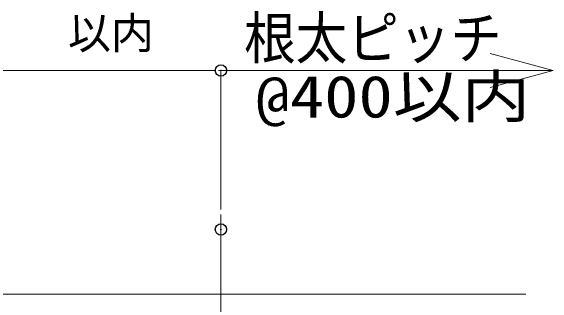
# Model space of a CAD drawing. Units: millimetres, scale not verified. Extents: x -12715 to 12220, y -3398 to 4210.
# Drawn here: x -2648.5 to -2512.2, y 2683.7 to 2757.6 of the extents above; entities that cross this region are included whole.
import ezdxf
from ezdxf.enums import TextEntityAlignment as Align

# ---------------------------------------------------------------- set-up
doc = ezdxf.new("R2010")
doc.units = ezdxf.units.MM
doc.header["$LTSCALE"] = 5.7
doc.header["$PDMODE"] = 32
doc.header["$PDSIZE"] = 2.85
doc.linetypes.add('CHAIN1', pattern=[8, 5, -1, 1, -1])
for name, color, linetype, lineweight in [('0-1_デッキ', 7, 'Continuous', 9), ('0-3_寸法', 7, 'Continuous', 9), ('0-4_一般', 4, 'Continuous', 9), ('0-7_0', 7, 'Continuous', 9)]:
    doc.layers.add(name, color=color, linetype=linetype, lineweight=lineweight)
doc.layers.add('0-8_DEFPOINTS', color=7, linetype='Continuous')
doc.styles.add('Osaka', font='')
doc.styles.add('ＭＳ ゴシック', font='')
doc.styles.get('Osaka').set_extended_font_data('Osaka')
doc.styles.get('ＭＳ ゴシック').set_extended_font_data('MS Gothic')

# ---------------------------------------------------------------- blocks, each defined once
blk = doc.blocks.new('_DOT')
at = {"layer": '0-7_0'}
for p, q in [((-20, 0), (-40, 0)), ((-10, 0), (10, 0))]:
    blk.add_line(p, q, dxfattribs=at)

msp = doc.modelspace()

# ---------------------------------------------------------------- linework, layer by layer
at = {"layer": '0-1_デッキ'}
msp.add_line((-2670.721, 2686.306), (-2519.072, 2686.306), dxfattribs=at)
at = {"layer": '0-3_寸法'}
for p, q in [((-2668.218, 2742.549), (-2598.225, 2742.549)), ((-2595.721, 2707.549), (-2595.721, 2742.549))]:
    msp.add_line(p, q, dxfattribs=at)
at = {"layer": '0-3_寸法', "color": 4}
msp.add_line((-2595.721, 2742.549), (-2512.202, 2742.549), dxfattribs=at)
msp.add_lwpolyline([(-2528.077, 2746.803), (-2512.202, 2742.549), (-2528.077, 2738.295)], dxfattribs=at)
at = {"layer": '0-4_一般', "linetype": 'CHAIN1'}
msp.add_line((-2595.721, 2706.307), (-2595.721, 2474.206), dxfattribs=at)
at = {"layer": '0-8_DEFPOINTS'}
for p in [(-2595.721, 2742.549), (-2595.721, 2702.549)]:
    msp.add_point(p, dxfattribs=at)

# ---------------------------------------------------------------- block references
at = {"layer": '0-3_寸法', "xscale": 0.06259308, "yscale": 0.06259308}
msp.add_blockref('_DOT', (-2595.721, 2742.549), dxfattribs=at)

# ---------------------------------------------------------------- texts
at = {"layer": '0-3_寸法', "style": 'Osaka'}
msp.add_text('以内', height=7.918, dxfattribs=at).set_placement((-2634.191, 2745.635), align=Align.BOTTOM_LEFT)
at = {"layer": '0-3_寸法', "color": 4, "style": 'ＭＳ ゴシック'}
for s, width, p in [('根太ピッチ', 0.9, (-2589.897, 2742.289)), ('@400以内', 1.2, (-2587.008, 2727.549))]:
    msp.add_text(s, height=10.56, dxfattribs=dict(at, width=width)).set_placement(p, align=Align.BOTTOM_LEFT)

doc.saveas('drawing.dxf')
